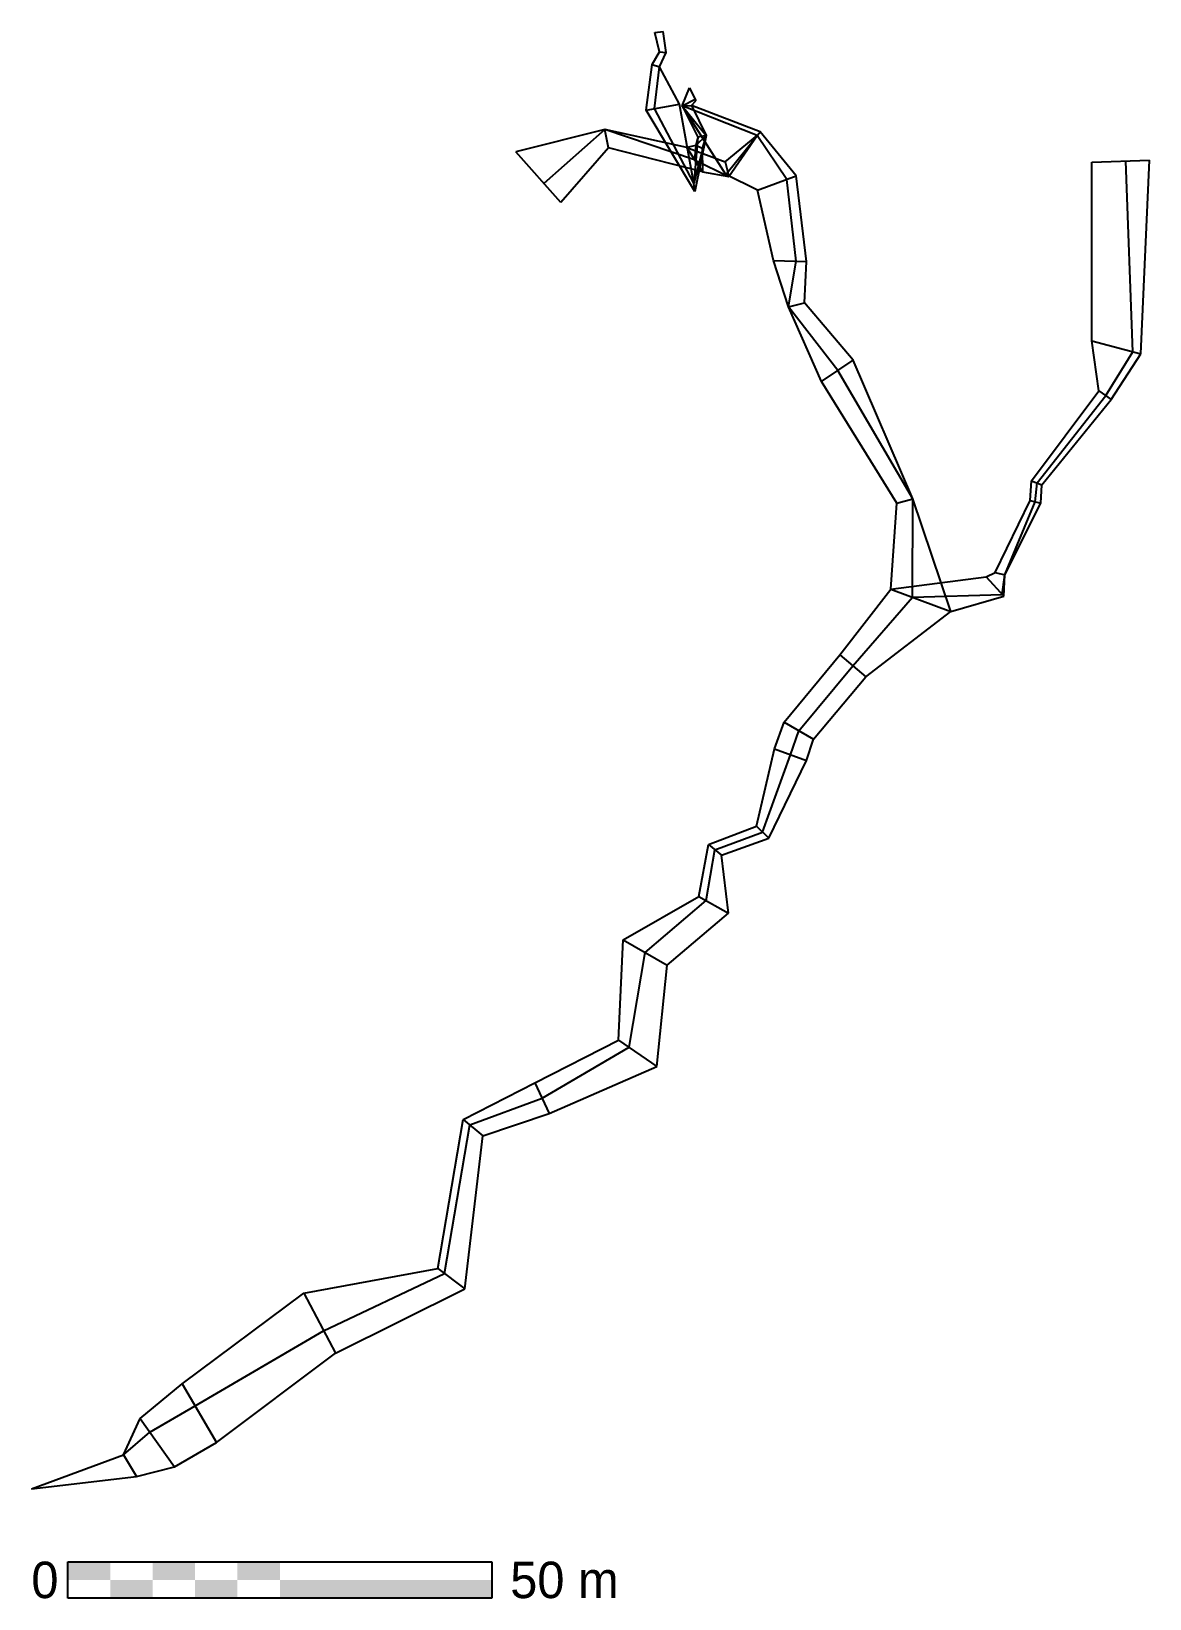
# Model space of a CAD drawing. Extents: x 0 to 132, y -13 to 172.
import ezdxf

# ---------------------------------------------------------------- set-up
doc = ezdxf.new("R2010")
doc.units = 0
for name, color, linetype in [('CHEMINEMENTS', 1, 'CONTINUOUS'), ('CONTOURS_LARGEURS', 3, 'CONTINUOUS'), ('ECHELLE', 7, 'CONTINUOUS'), ('LARGEURS', 4, 'CONTINUOUS')]:
    doc.layers.add(name, color=color, linetype=linetype)

msp = doc.modelspace()

# ---------------------------------------------------------------- linework, layer by layer
at = {"layer": 'CHEMINEMENTS'}
for p, q in [((74.82, 169.41), (74.48, 171.92)), ((74.06, 167.75), (74.82, 169.41)), ((73.46, 162.81), (74.06, 167.75)), ((78.09, 154.02), (73.46, 162.81)), ((76.72, 163.15), (78.25, 163.91)), ((85.55, 159.62), (76.72, 163.15)), ((76.72, 163.15), (79.55, 159.65)), ((67.6, 160.35), (60.43, 153.97)), ((78.18, 156.78), (67.6, 160.35)), ((79.55, 159.65), (78.09, 154.02)), ((79.55, 159.65), (78.35, 158.44)), ((82.23, 154.78), (85.55, 159.62)), ((89.05, 154.46), (85.55, 159.62)), ((78.35, 158.44), (78.18, 156.78)), ((78.18, 156.78), (82.23, 154.78)), ((129.83, 134.13), (129.03, 156.61)), ((90.18, 144.81), (89.05, 154.46)), ((89.25, 139.41), (90.18, 144.81)), ((95.06, 131.9), (89.25, 139.41)), ((126.65, 128.96), (129.83, 134.13)), ((103.9, 116.77), (95.06, 131.9)), ((118.57, 118.65), (126.65, 128.96)), ((118.35, 116.42), (118.57, 118.65)), ((103.88, 105.18), (103.9, 116.77)), ((114.74, 107.81), (118.35, 116.42)), ((114.46, 105.51), (114.74, 107.81)), ((103.88, 105.18), (114.46, 105.51)), ((96.84, 97.09), (103.88, 105.18)), ((90.49, 89.43), (96.84, 97.09)), ((89.48, 86.6), (90.49, 89.43)), ((86.21, 77.46), (89.48, 86.6)), ((80.58, 75.38), (86.21, 77.46)), ((79.56, 69.38), (80.58, 75.38)), ((72.36, 63.27), (79.56, 69.38)), ((70.46, 52.08), (72.36, 63.27)), ((60.2, 46.08), (70.46, 52.08)), ((51.69, 42.92), (60.2, 46.08)), ((48.7, 25.39), (51.69, 42.92)), ((34.45, 18.64), (48.7, 25.39)), ((19.31, 9.78), (34.45, 18.64)), ((13.98, 6.67), (19.31, 9.78)), ((10.88, 4.03), (13.98, 6.67)), ((0, 0), (10.88, 4.03)), ((0, 0), (0, 0))]:
    msp.add_line(p, q, dxfattribs=at)
at = {"layer": 'CONTOURS_LARGEURS'}
for p, q in [((73.49, 171.78), (74.48, 171.92)), ((74.03, 169.52), (73.49, 171.78)), ((74.82, 169.41), (74.48, 171.92)), ((73.2, 168), (74.03, 169.52)), ((74.06, 167.75), (74.82, 169.41)), ((72.48, 162.63), (73.2, 168)), ((76.41, 163.35), (74.06, 167.75)), ((76.72, 163.15), (77.58, 165.26)), ((77.58, 165.26), (78.34, 163.74)), ((78.09, 154.02), (76.41, 163.35)), ((81.86, 155.02), (76.72, 163.15)), ((76.72, 163.15), (78.57, 159.43)), ((77.82, 163.19), (78.34, 163.74)), ((85.93, 160.08), (77.82, 163.19)), ((77.82, 163.19), (79.55, 159.65)), ((78.21, 153.02), (72.48, 162.63)), ((67.6, 160.35), (57.11, 157.71)), ((77.26, 158.21), (67.6, 160.35)), ((78.57, 159.43), (78.09, 154.02)), ((79.55, 159.65), (78.21, 153.02)), ((78.57, 159.43), (78.35, 158.44)), ((79.55, 159.65), (79.07, 158.1)), ((81.78, 156.52), (85.55, 159.62)), ((82.23, 154.78), (85.55, 159.62)), ((85.55, 159.62), (85.55, 159.62)), ((90.18, 154.88), (85.93, 160.08)), ((62.43, 151.73), (57.11, 157.71)), ((68.04, 158.19), (62.43, 151.73)), ((79.1, 155.35), (68.04, 158.19)), ((78.35, 158.44), (77.26, 158.21)), ((77.26, 158.21), (81.78, 156.52)), ((79.07, 158.1), (79.1, 155.35)), ((79.1, 155.35), (82.23, 154.78)), ((125, 135.41), (125.03, 156.47)), ((125.03, 156.47), (131.83, 156.71)), ((130.8, 133.88), (131.83, 156.71)), ((85.59, 153.17), (81.86, 155.02)), ((91.38, 144.78), (90.18, 154.88)), ((87.48, 144.88), (85.59, 153.17)), ((89.25, 139.41), (87.48, 144.88)), ((91.15, 139.88), (91.38, 144.78)), ((93.15, 130.62), (89.25, 139.41)), ((96.88, 133.13), (91.15, 139.88)), ((125.83, 129.53), (125, 135.41)), ((103.9, 116.77), (96.88, 133.13)), ((127.31, 128.5), (130.8, 133.88)), ((102.02, 116.26), (93.15, 130.62)), ((117.92, 118.91), (125.83, 129.53)), ((119.13, 118.43), (127.31, 128.5)), ((117.76, 116.57), (117.92, 118.91)), ((119.02, 116.25), (119.13, 118.43)), ((108.38, 103.49), (103.9, 116.77)), ((113.63, 108.1), (117.76, 116.57)), ((101.31, 106.14), (102.02, 116.26)), ((114.74, 107.81), (119.02, 116.25)), ((101.31, 106.14), (112.57, 107.57)), ((112.57, 107.57), (113.63, 108.1)), ((114.66, 105.28), (114.74, 107.81)), ((95.31, 98.38), (101.31, 106.14)), ((108.38, 103.49), (114.66, 105.28)), ((98.36, 95.79), (108.38, 103.49)), ((88.75, 90.42), (95.31, 98.38)), ((92.22, 88.44), (98.36, 95.79)), ((87.59, 87.28), (88.75, 90.42)), ((85.5, 78.17), (87.59, 87.28)), ((91.36, 85.93), (92.22, 88.44)), ((86.92, 76.76), (91.36, 85.93)), ((79.81, 76.01), (85.5, 78.17)), ((78.69, 69.88), (79.81, 76.01)), ((81.35, 74.74), (86.92, 76.76)), ((82.17, 67.9), (81.35, 74.74)), ((69.75, 64.75), (78.69, 69.88)), ((74.97, 61.78), (82.17, 67.9)), ((69.22, 52.93), (69.75, 64.75)), ((73.75, 49.8), (74.97, 61.78)), ((59.35, 47.89), (69.22, 52.93)), ((61.06, 44.27), (73.75, 49.8)), ((50.92, 43.56), (59.35, 47.89)), ((47.9, 26), (50.92, 43.56)), ((53.22, 41.64), (61.06, 44.27)), ((51.09, 23.58), (53.22, 41.64)), ((32.11, 23.07), (47.9, 26)), ((17.79, 12.37), (32.11, 23.07)), ((35.85, 15.99), (51.09, 23.58)), ((21.83, 5.47), (35.85, 15.99)), ((12.82, 8.3), (17.79, 12.37)), ((10.88, 4.03), (12.82, 8.3)), ((0, 0), (10.88, 4.03)), ((16.87, 2.59), (21.83, 5.47)), ((12.4, 1.45), (16.87, 2.59)), ((0, 0), (12.4, 1.45)), ((0, 0), (0, 0)), ((0, 0), (0, 0))]:
    msp.add_line(p, q, dxfattribs=at)
at = {"layer": 'ECHELLE'}
for p, q in [((4.3, -8.6), (54.3, -8.6)), ((4.3, -12.89), (4.3, -8.6)), ((54.3, -8.6), (54.3, -12.89)), ((54.3, -12.89), (4.3, -12.89))]:
    msp.add_line(p, q, dxfattribs=at)
for points in [[(4.3, -8.6), (9.3, -8.6), (4.3, -10.74), (9.3, -10.74)], [(14.3, -8.6), (19.3, -8.6), (14.3, -10.74), (19.3, -10.74)], [(24.3, -8.6), (29.3, -8.6), (24.3, -10.74), (29.3, -10.74)], [(9.3, -10.74), (14.3, -10.74), (9.3, -12.89), (14.3, -12.89)], [(19.3, -10.74), (24.3, -10.74), (19.3, -12.89), (24.3, -12.89)], [(29.3, -10.74), (54.3, -10.74), (29.3, -12.89), (54.3, -12.89)]]:
    msp.add_solid(points, dxfattribs=at)
at = {"layer": 'LARGEURS'}
for p, q in [((73.49, 171.78), (74.48, 171.92)), ((74.03, 169.52), (74.82, 169.41)), ((73.2, 168), (74.06, 167.75)), ((77.58, 165.26), (78.34, 163.74)), ((72.48, 162.63), (76.41, 163.35)), ((76.72, 163.15), (77.82, 163.19)), ((68.04, 158.19), (67.6, 160.35)), ((79.55, 159.65), (78.57, 159.43)), ((81.86, 155.02), (85.93, 160.08)), ((85.55, 159.62), (85.55, 159.62)), ((62.43, 151.73), (57.11, 157.71)), ((79.1, 155.35), (77.26, 158.21)), ((79.07, 158.1), (78.35, 158.44)), ((81.78, 156.52), (82.23, 154.78)), ((125.03, 156.47), (131.83, 156.71)), ((78.21, 153.02), (78.09, 154.02)), ((85.59, 153.17), (90.18, 154.88)), ((87.48, 144.88), (91.38, 144.78)), ((89.25, 139.41), (91.15, 139.88)), ((125, 135.41), (130.8, 133.88)), ((93.15, 130.62), (96.88, 133.13)), ((125.83, 129.53), (127.31, 128.5)), ((117.92, 118.91), (119.13, 118.43)), ((102.02, 116.26), (103.9, 116.77)), ((117.76, 116.57), (119.02, 116.25)), ((112.57, 107.57), (114.66, 105.28)), ((113.63, 108.1), (114.74, 107.81)), ((101.31, 106.14), (108.38, 103.49)), ((95.31, 98.38), (98.36, 95.79)), ((88.75, 90.42), (92.22, 88.44)), ((87.59, 87.28), (91.36, 85.93)), ((85.5, 78.17), (86.92, 76.76)), ((79.81, 76.01), (81.35, 74.74)), ((78.69, 69.88), (82.17, 67.9)), ((69.75, 64.75), (74.97, 61.78)), ((69.22, 52.93), (73.75, 49.8)), ((59.35, 47.89), (61.06, 44.27)), ((50.92, 43.56), (53.22, 41.64)), ((47.9, 26), (51.09, 23.58)), ((32.11, 23.07), (35.85, 15.99)), ((17.79, 12.37), (21.83, 5.47)), ((12.82, 8.3), (16.87, 2.59)), ((10.88, 4.03), (12.4, 1.45)), ((0, 0), (0, 0))]:
    msp.add_line(p, q, dxfattribs=at)

# ---------------------------------------------------------------- texts
at = {"layer": 'ECHELLE'}
for s, p in [('0', (0, -12.89)), ('50 m', (56.45, -12.89))]:
    msp.add_text(s, height=4.3, dxfattribs=at).set_placement(p)

doc.saveas('drawing.dxf')
